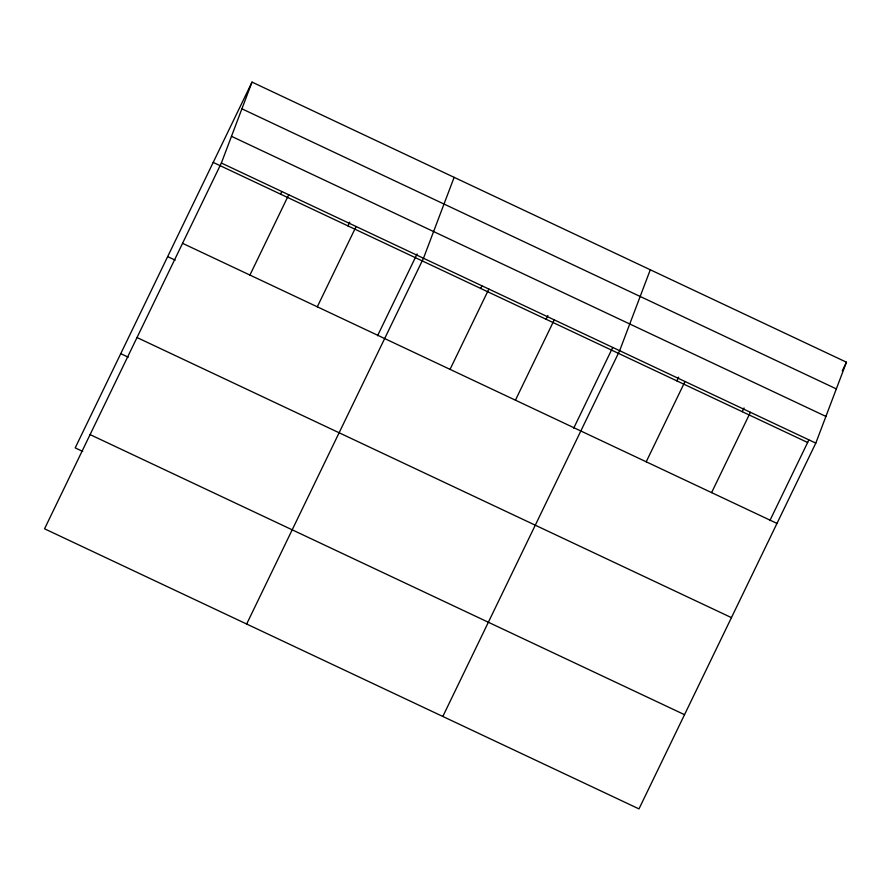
<?xml version="1.0" encoding="UTF-8"?>
<svg xmlns="http://www.w3.org/2000/svg" width="891" height="891" viewBox="0 0 891 891"><rect width="100%" height="100%" fill="white"/><g stroke="black" fill="none" stroke-linecap="round" stroke-linejoin="round"><path stroke-width="1.34" d="M221.369 163.031L252.019 82.106L846.45 362.203L815.8 443.117L638.981 808.894L44.55 528.797L221.369 163.031L815.8 443.117M454.132 177.342L423.481 258.256L246.651 624.034M650.285 269.773L619.646 350.686L442.816 716.464M252.019 82.106L75.2 447.883L82.685 451.414M280.565 194.149L281.768 191.676M249.925 275.074L288.74 194.773M347.935 225.891L349.729 222.193M317.296 306.816L356.11 226.514M377.561 335.729L417.099 253.935M480.695 288.45L481.886 285.978M450.044 369.364L488.869 289.063M546.083 319.256L547.876 315.548M515.432 400.182L554.258 319.88M573.715 428.159L612.663 347.601M676.859 380.88L678.652 377.171M646.209 461.794L685.023 381.493M742.248 411.687L744.041 407.978M711.597 492.612L750.411 412.31M769.88 520.589L808.828 440.031M842.273 370.845L846.45 362.203M241.906 108.813L836.337 388.899M231.482 136.323L825.912 416.42M213.205 162.407L807.636 442.504M182.555 243.321L776.985 523.418M167.664 256.608L175.148 260.139M137.014 337.533L731.444 617.63M120.742 353.671L128.226 357.202M90.091 434.596L684.522 714.682"/></g></svg>
